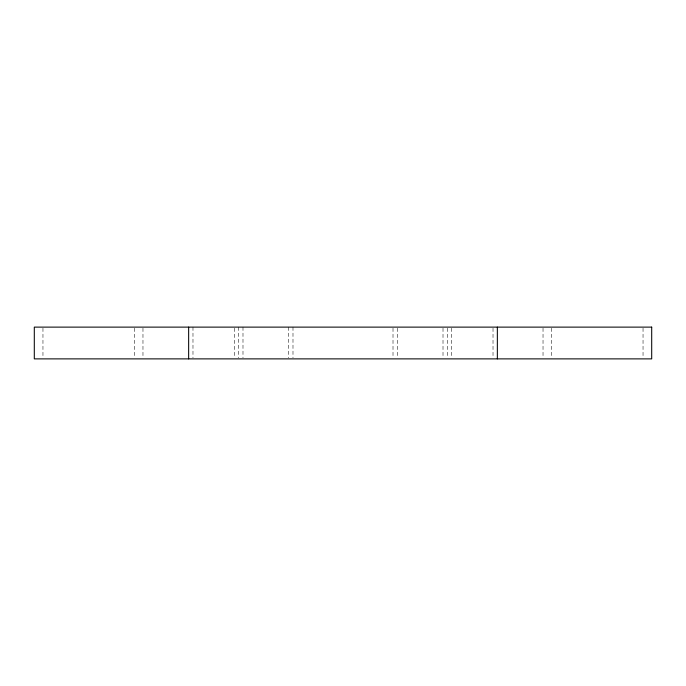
<?xml version="1.0" encoding="UTF-8"?>
<svg xmlns="http://www.w3.org/2000/svg" width="686" height="686" viewBox="0 0 686 686"><rect width="100%" height="100%" fill="white"/><g stroke="black" fill="none" stroke-linecap="round" stroke-linejoin="round"><path stroke-width="0.51" stroke-dasharray="3.43 2.57" d="M643.039 328.182L643.039 357.818M551.69 328.182L551.69 357.818M543.029 328.182L543.029 357.818M493.02 328.182L493.02 357.818M451.671 328.182L451.671 357.818M447.341 328.182L447.341 357.818M443.01 328.182L443.01 357.818M397.34 328.182L397.34 357.818M393.009 328.182L393.009 357.818M292.991 327.119L292.991 357.818M288.66 327.119L288.66 357.818M242.99 327.119L242.99 357.818M238.659 327.119L238.659 357.818M234.329 328.182L234.329 357.818M192.98 327.119L192.98 357.818M142.971 328.182L142.971 357.818M134.31 328.182L134.31 357.818M42.961 328.182L42.961 357.818"/><path stroke-width="1.03" d="M497.35 327.119L497.35 358.881M188.65 327.119L188.65 358.881M651.7 327.119L34.3 327.119L34.3 358.881L651.7 358.881L651.7 327.119"/></g></svg>
